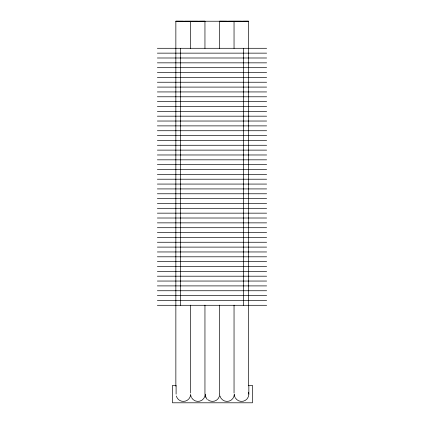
<?xml version="1.0" encoding="UTF-8"?>
<svg xmlns="http://www.w3.org/2000/svg" width="424" height="424" viewBox="0 0 424 424"><rect width="100%" height="100%" fill="white"/><g stroke="black" fill="none" stroke-linecap="round" stroke-linejoin="round"><path stroke-width="0.64" d="M204.951 48.373L204.951 21.237L199.561 21.274M219.494 48.384L219.494 21.237L241.32 21.274M185.012 21.274L204.951 21.237M228.653 21.274L248.591 21.237L248.591 385.803M243.201 21.274L248.591 21.237L175.854 21.237L175.854 386.179M157.346 48.294L266.654 48.294M157.346 53.143L266.654 53.143M157.346 57.993L266.654 57.993M157.346 62.842L266.654 62.842M157.346 67.692L266.654 67.692M157.346 72.541L266.654 72.541M157.346 77.391L266.654 77.391M157.346 82.24L266.654 82.24M157.346 87.09L266.654 87.09M157.346 91.934L266.654 91.934M157.346 96.783L266.654 96.783M157.346 101.633L266.654 101.633M157.346 106.482L266.654 106.482M157.346 111.332L266.654 111.332M157.346 116.181L266.654 116.181M157.346 121.031L266.654 121.031M157.346 125.88L266.654 125.88M157.346 130.73L266.654 130.73M157.346 135.579L266.654 135.579M157.346 140.429L266.654 140.429M157.346 145.273L266.654 145.273M157.346 150.123L266.654 150.123M157.346 154.972L266.654 154.972M157.346 159.822L266.654 159.822M157.346 164.671L266.654 164.671M157.346 169.521L266.654 169.521M157.346 174.37L266.654 174.37M157.346 179.22L266.654 179.22M157.346 184.069L266.654 184.069M157.346 188.918L266.654 188.918M157.346 193.768L266.654 193.768M157.346 198.612L266.654 198.612M157.346 203.462L266.654 203.462M157.346 208.311L266.654 208.311M157.346 213.161L266.654 213.161M157.346 218.01L266.654 218.01M157.346 222.86L266.654 222.86M157.346 227.709L266.654 227.709M157.346 232.559L266.654 232.559M157.346 237.408L266.654 237.408M157.346 242.258L266.654 242.258M157.346 247.107L266.654 247.107M157.346 251.957L266.654 251.957M157.346 256.801L266.654 256.801M157.346 261.65L266.654 261.65M157.346 266.5L266.654 266.5M157.346 271.349L266.654 271.349M157.346 276.199L266.654 276.199M157.346 281.048L266.654 281.048M157.346 285.898L266.654 285.898M157.346 290.747L266.654 290.747M157.346 295.597L266.654 295.597M157.346 300.446L266.654 300.446M157.346 305.296L266.654 305.296M183.131 21.274L175.854 21.237L197.674 21.274M226.771 21.274L219.494 21.237M207.082 399.334L205.2 396.074M248.84 394.135L248.84 385.405L252.476 385.405L252.476 402.795L172.467 402.8L172.467 385.405L176.103 385.405L176.103 394.129M243.577 48.294L243.577 305.296M234.043 21.237L234.043 48.384M234.043 305.158L234.043 393.053M219.494 305.148L219.494 393.88M204.951 305.148L204.951 393.88M190.403 21.237L190.403 48.384M190.403 305.158L190.403 393.053M180.423 48.294L180.423 305.296M219.743 394.135A7.272 7.272 0 0 1 207.792 399.705M205.879 397.209A7.272 7.272 0 0 1 205.2 394.135A7.272 7.272 0 0 1 191.627 397.77M191.33 397.209A7.272 7.272 0 0 1 190.678 394.765M234.292 394.135A7.272 7.272 0 0 1 219.992 396.016M248.591 392.248A7.272 7.272 0 0 1 235.267 397.77M234.976 397.209A7.272 7.272 0 0 1 234.318 394.765M190.625 394.765A7.272 7.272 0 0 1 183.375 401.406L181.493 401.157A7.272 7.272 0 0 1 176.352 396.016"/></g></svg>
